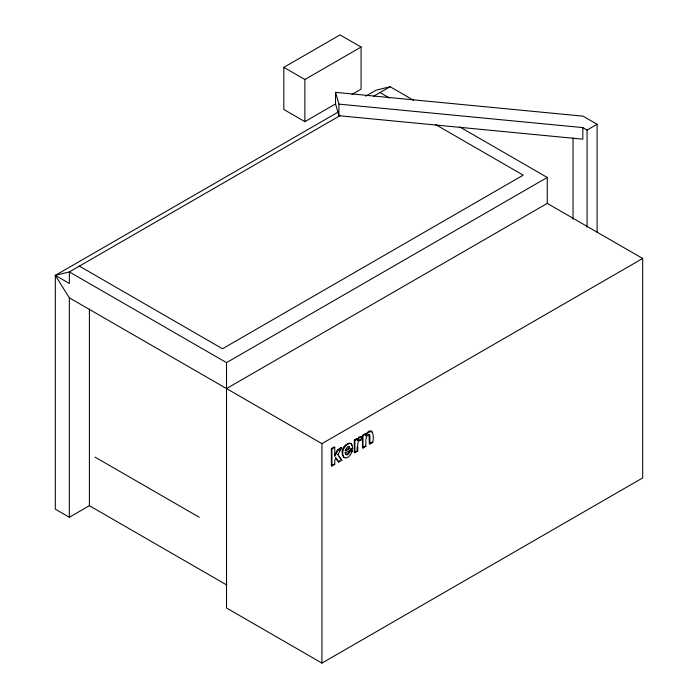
<?xml version="1.0" encoding="UTF-8"?>
<svg xmlns="http://www.w3.org/2000/svg" width="698" height="698" viewBox="0 0 698 698"><rect width="100%" height="100%" fill="white"/><g stroke="black" fill="none" stroke-linecap="round" stroke-linejoin="round"><path stroke-width="1.05" d="M345.632 450.821L346.225 448.36L347.761 446.694L349.236 446.589L349.873 448.378L345.632 450.821L345.074 450.498L349.305 448.055L349.873 448.378M357.507 440.604L357.507 438.85L356.94 438.527L354.314 440.045L354.314 452.409L354.872 452.732L357.708 451.1C358.275 447.88 356.041 440.682 360.927 440.063L361.808 436.704L361.25 436.372L358.737 437.306L356.94 440.281L357.507 440.604L359.296 437.637L361.808 436.704M351.818 445.333L351.399 444.294A6.247 3.612 -60 0 0 349.166 443.186C335.468 447.366 344.568 468.925 352.534 450.699L351.966 450.376L349.148 451.458L347.342 454.267L345.711 454.398L345.213 453.717M352.534 450.699L349.707 451.78L348.511 454.136L347.002 454.904L346.269 454.721L345.021 452.531M351.269 452.356L351.966 450.376M334.665 455.113L337.509 449.739L340.999 447.732L341.558 448.055L337.902 454.686L341.819 460.27L338.766 462.032L335.511 457.705L338.766 462.032M341.558 448.055L338.068 450.07L334.752 456.335L334.752 447.278L334.194 446.956L331.358 448.587L331.358 465.662L331.916 465.985L334.752 464.345L334.752 460.392L336.078 458.028M339.429 450.568L340.999 447.732M365.822 434.296C372.4 425.518 374.442 435.857 372.767 442.401L369.94 444.033L369.373 443.71L368.954 434.531M358.493 440.377L359.042 439.967M597.095 232.443L597.095 124.27L583.057 116.165L335.546 92.354L335.546 103.923L304.869 121.635L283.824 109.481L283.824 67.348L340.031 34.9L361.084 47.054L361.084 89.178L351.958 94.448M283.824 67.348L304.869 79.502L361.084 47.054M226.798 585.029L89.396 505.692L69.346 517.27L55.317 509.165L55.317 275.378L338.329 111.977M365.682 96.184L376.065 90.19L390.095 86.718L413.626 100.303M340.484 115.362L69.346 271.906L55.317 275.378L69.346 297.828L321.935 443.658L642.684 258.478L642.684 477.921L321.935 663.1L226.518 608.01L226.518 362.637L547.258 177.458L547.258 203.388L226.518 388.568M373.474 96.315L390.095 86.718M335.546 92.354L338.949 104.133L582.821 127.603L587.07 130.055L597.095 124.27M331.358 448.587L331.916 448.91L334.752 447.278M369.94 444.033L369.888 436.102L369.512 434.854L368.719 434.68A3.211 1.85 -60 0 0 366.86 436.137L365.9 439.025L365.839 446.397L363.012 448.037L362.445 447.715L362.445 435.343L365.08 433.824L365.639 434.147L365.639 435.962L368.151 432.551L371.563 431.285M354.314 440.045L354.872 440.368L357.507 438.85M362.445 435.343L363.012 435.665L365.639 434.147M350.344 449.46L352.124 448.43L352.682 448.753L345.58 452.854M331.358 465.662L333.487 464.432M338.207 461.71L339.734 460.828M354.314 452.409L356.434 451.178M363.152 447.305L364.574 446.484M370.08 443.3L372.209 442.078L372.767 442.401M359.679 439.731L360.927 440.063M335.546 103.923L338.949 115.711L582.821 139.181L582.821 127.603M343.94 457.495L344.882 457.609M459.738 126.931L547.258 177.458M380.07 92.511L389.493 97.947M435.631 124.584L523.203 175.146L222.505 348.756L79.371 266.113M547.258 203.388L642.684 258.478M226.518 362.637L69.346 271.906L69.346 283.475L55.317 275.378M365.281 446.074L365.839 446.397M357.708 451.1L357.14 450.777L357.14 446.956M349.148 451.458L349.707 451.78M337.509 449.739L338.068 450.07M337.335 454.363L337.902 454.686M341.819 460.27L339.019 456.754M334.194 464.022L334.752 464.345M95.007 457.085L199.253 517.27M371.502 431.224L372.051 432.28M343.739 457.33C340.86 452.444 344.131 444.766 349.724 443.509A6.247 3.612 -60 0 1 351.958 444.626L352.682 448.753M348.677 446.258L349.305 448.055M587.07 130.055L587.07 227.278M573.041 137.864L573.041 219.181M363.012 435.665L363.012 448.037M354.872 440.368L354.872 452.732M338.949 104.133L338.949 115.711M331.916 448.91L331.916 465.985M321.935 443.658L321.935 663.1M304.869 79.502L304.869 121.635M89.396 309.066L89.396 505.692M69.346 297.828L69.346 517.27"/></g></svg>
